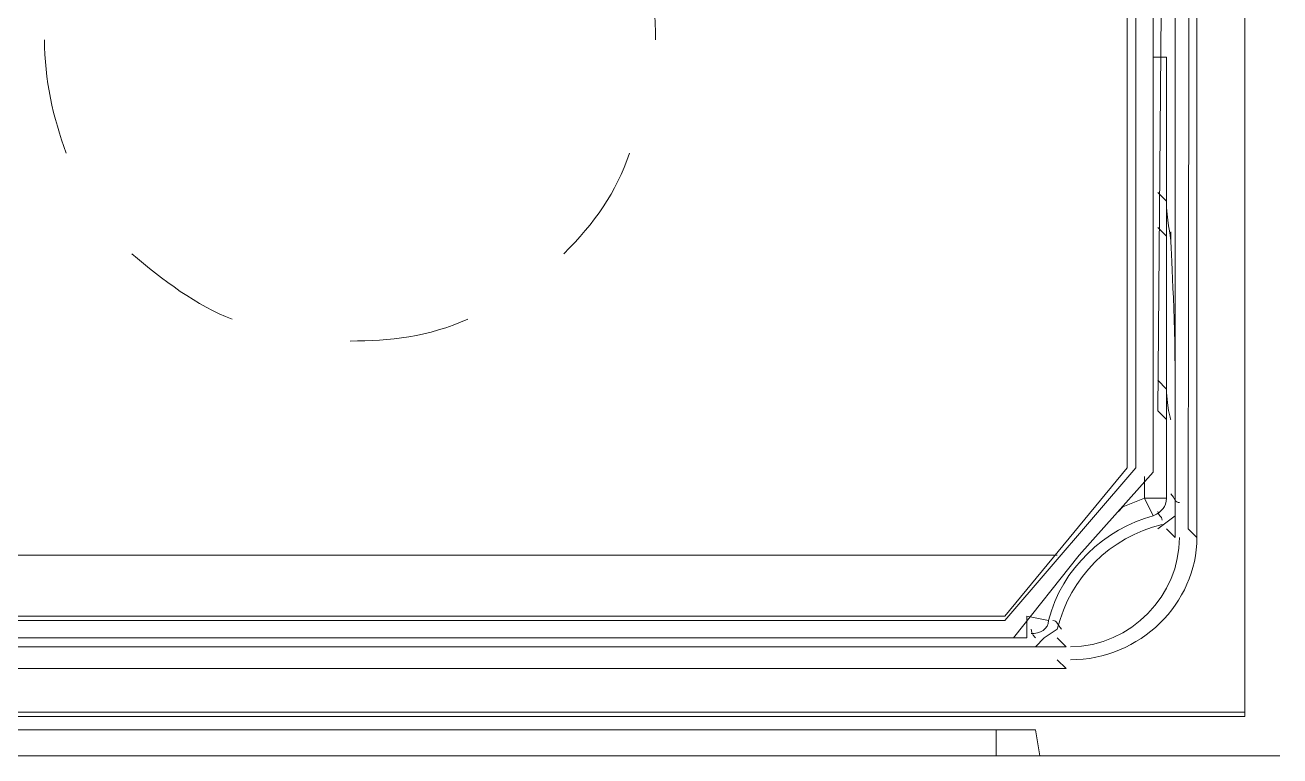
# Model space of a CAD drawing. Header units: metres. Extents: x 2999 to 3164, y 1641 to 1678.
# Drawn here: x 3008.8094 to 3009.2555, y 1652.6765 to 1652.9362 of the extents above; entities that cross this region are included whole.
import ezdxf

# ---------------------------------------------------------------- set-up
doc = ezdxf.new("R2010")
doc.units = ezdxf.units.M

msp = doc.modelspace()

# ---------------------------------------------------------------- linework, layer by layer
at = {"color": 7, "linetype": 'Continuous', "lineweight": 20, "true_color": 0x000007}
for points in [[(3009.2431, 1655.11773), (3009.2431, 1652.69204), (3009.2431, 1652.69204)], [(3009.2431, 1655.10997), (3009.2431, 1652.69049), (3009.2431, 1652.69049)], [(3009.22602, 1652.75412), (3009.22292, 1652.75722), (3009.22602, 1654.99978), (3009.22292, 1655.00289)], [(3009.22602, 1652.75412), (3009.22602, 1654.99978), (3009.21826, 1654.99513), (3009.21826, 1652.75412)], [(3009.2105, 1652.7774), (3009.2105, 1653.20729), (3009.2105, 1653.20729)], [(3009.21516, 1652.79602), (3009.21206, 1652.79912), (3009.21516, 1653.16849)], [(3009.2043, 1652.77895), (3009.2043, 1653.05364), (3009.2043, 1653.05364)], [(3009.20119, 1652.77895), (3009.20119, 1653.05209), (3009.20119, 1653.05209)], [(3009.2105, 1652.92483), (3009.21516, 1652.92483), (3009.21516, 1652.92483)], [(3009.21516, 1652.87362), (3009.21516, 1652.92483), (3009.21516, 1652.92483)], [(3009.21516, 1652.92483), (3009.21516, 1652.76808), (3009.21516, 1652.76808)], [(3009.21516, 1652.87362), (3009.21206, 1652.87672), (3009.21206, 1652.87672)], [(3009.21516, 1652.8612), (3009.21206, 1652.86431), (3009.21206, 1652.86431)], [(3009.21516, 1652.80688), (3009.21206, 1652.80999), (3009.21206, 1652.80999)], [(3009.21516, 1652.79602), (3009.21206, 1652.79912), (3009.21206, 1652.79912)], [(3009.15774, 1652.72463), (3009.2043, 1652.77895), (3009.2043, 1652.77895)], [(3009.15774, 1652.72618), (3009.20119, 1652.77895), (3009.20119, 1652.77895)], [(3009.18412, 1652.74791), (3009.2105, 1652.7774), (3009.2105, 1652.7774)], [(3009.2074, 1652.76808), (3009.2074, 1652.77584), (3009.2074, 1652.77584)], [(3009.19809, 1652.76343), (3009.19964, 1652.76498), (3009.2074, 1652.76808)], [(3009.2105, 1652.76188), (3009.2074, 1652.76808), (3009.21516, 1652.76808)], [(3009.21826, 1652.76498), (3009.21826, 1652.76188), (3009.21206, 1652.75722)], [(3009.21826, 1652.76498), (3009.21826, 1652.75412), (3009.21826, 1652.75412)], [(3009.21826, 1652.75412), (3009.21516, 1652.75722), (3009.21516, 1652.75722)], [(3008.64404, 1652.71842), (3009.16084, 1652.71842), (3009.18412, 1652.74791)], [(3008.65025, 1652.74791), (3009.17636, 1652.74791), (3009.17636, 1652.74791)], [(3008.64715, 1652.72463), (3009.15774, 1652.72463), (3009.15774, 1652.72463)], [(3008.65025, 1652.72618), (3009.15774, 1652.72618), (3009.15774, 1652.72618)], [(3009.1655, 1652.72618), (3009.1655, 1652.71842), (3009.1655, 1652.71842)], [(3009.1655, 1652.72618), (3009.17326, 1652.72463), (3009.17326, 1652.72463)], [(3009.17636, 1652.72153), (3009.17171, 1652.71842), (3009.1686, 1652.71532)], [(3009.17947, 1652.71532), (3008.06827, 1652.71532), (3008.06827, 1652.71532)], [(3009.1655, 1652.71842), (3009.16084, 1652.71842), (3009.16084, 1652.71842)], [(3009.17947, 1652.71532), (3009.1686, 1652.71532), (3009.1686, 1652.71532)], [(3009.17947, 1652.71532), (3009.17636, 1652.71842), (3009.17636, 1652.71842)], [(3008.06827, 1652.70756), (3009.17947, 1652.70756), (3009.17636, 1652.71066)], [(3009.17947, 1652.70756), (3008.06827, 1652.70756), (3008.06827, 1652.70756)], [(3008.68284, 1652.69049), (3009.2431, 1652.69049), (3009.2431, 1652.69204), (3008.00464, 1652.69204)], [(3009.15463, 1652.68583), (3008.0931, 1652.68583), (3008.0931, 1652.68583)], [(3009.15463, 1652.67652), (3009.15463, 1652.68583), (3009.1686, 1652.68583), (3009.17015, 1652.67652)], [(3007.99223, 1652.67652), (3009.25551, 1652.67652), (3009.25551, 1652.67652)], [(3009.25551, 1652.67652), (3008.68284, 1652.67652), (3008.68284, 1652.67652)]]:
    msp.add_lwpolyline(points, dxfattribs=at)
for points in [[(3009.03358, 1652.93104), (3009.03358, 1652.94656), (3009.03048, 1652.96053), (3009.02427, 1652.97294)], [(3008.81631, 1652.93104), (3008.81631, 1652.91707), (3008.81941, 1652.9031), (3008.82407, 1652.89069)], [(3009.00099, 1652.85499), (3009.01186, 1652.86586), (3009.01962, 1652.87672), (3009.02427, 1652.89069)], [(3009.21516, 1652.87362), (3009.21516, 1652.86741), (3009.21671, 1652.8612), (3009.21671, 1652.85965)], [(3009.21826, 1652.80999), (3009.21826, 1652.83482), (3009.21671, 1652.85499), (3009.21671, 1652.86275)], [(3008.84735, 1652.85499), (3008.85821, 1652.84568), (3008.87063, 1652.83637), (3008.88304, 1652.83171)], [(3008.92495, 1652.82395), (3008.93891, 1652.82395), (3008.95288, 1652.82551), (3008.96685, 1652.83171)], [(3009.21516, 1652.80844), (3009.21516, 1652.80068), (3009.21671, 1652.79602), (3009.21671, 1652.79602)], [(3009.2105, 1652.76188), (3009.21361, 1652.76343), (3009.21516, 1652.76498), (3009.21516, 1652.76808)], [(3009.21982, 1652.76653), (3009.21826, 1652.76653), (3009.21826, 1652.76808), (3009.21671, 1652.76964)], [(3009.21361, 1652.76033), (3009.21361, 1652.76188), (3009.21206, 1652.76188), (3009.21206, 1652.76343)], [(3009.2105, 1652.76188), (3009.19343, 1652.75722), (3009.17791, 1652.74325), (3009.17326, 1652.72463)], [(3009.21361, 1652.75877), (3009.19499, 1652.75412), (3009.18102, 1652.74015), (3009.17636, 1652.72153)], [(3009.18102, 1652.71532), (3009.20274, 1652.71532), (3009.21982, 1652.73394), (3009.21982, 1652.75412)], [(3009.18102, 1652.71066), (3009.20585, 1652.71066), (3009.22602, 1652.73084), (3009.22602, 1652.75412)], [(3009.18102, 1652.71532), (3009.20274, 1652.71532), (3009.21982, 1652.73394), (3009.21982, 1652.75412)], [(3009.18102, 1652.71066), (3009.20585, 1652.71066), (3009.22602, 1652.73084), (3009.22602, 1652.75412)], [(3009.16705, 1652.71997), (3009.17015, 1652.71997), (3009.17326, 1652.72153), (3009.17326, 1652.72463)], [(3009.17481, 1652.72463), (3009.17636, 1652.72463), (3009.17636, 1652.72308), (3009.17791, 1652.72153)], [(3009.16705, 1652.72153), (3009.16705, 1652.71997), (3009.1686, 1652.71842), (3009.1686, 1652.71842)]]:
    msp.add_open_spline(points, degree=3, dxfattribs=at)

doc.saveas('drawing.dxf')
